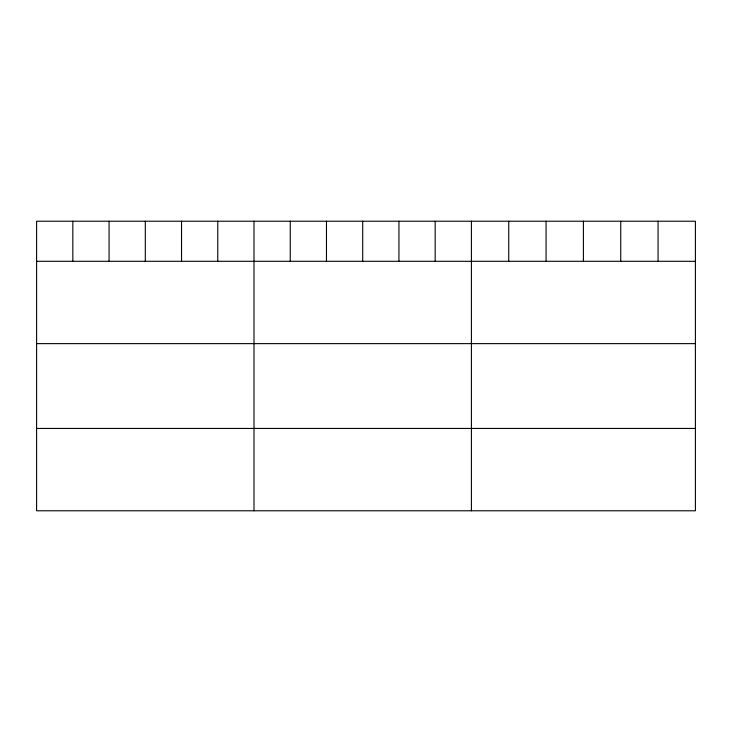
<?xml version="1.0" encoding="UTF-8"?>
<svg xmlns="http://www.w3.org/2000/svg" width="732" height="732" viewBox="0 0 732 732"><rect width="100%" height="100%" fill="white"/><g stroke="black" fill="none" stroke-linecap="round" stroke-linejoin="round"><path stroke-width="1.1" d="M695.4 261.297L695.4 510.78L36.6 510.78L36.6 221.22L695.4 221.22L695.4 261.297L36.6 261.297M36.6 343.628L695.4 343.628M36.6 428.449L695.4 428.449M658.068 221.22L658.068 261.297M620.736 221.22L620.736 261.297M583.404 221.22L583.404 261.297M546.072 221.22L546.072 261.297M508.74 221.22L508.74 261.297M471.408 221.22L471.408 510.78M435.174 221.22L435.174 261.297M398.94 221.22L398.94 261.297M362.706 221.22L362.706 261.297M326.472 221.22L326.472 261.297M290.238 221.22L290.238 261.297M254.004 221.22L254.004 510.78M217.77 221.22L217.77 261.297M181.536 221.22L181.536 261.297M145.302 221.22L145.302 261.297M109.068 221.22L109.068 261.297M72.834 221.22L72.834 261.297"/></g></svg>
